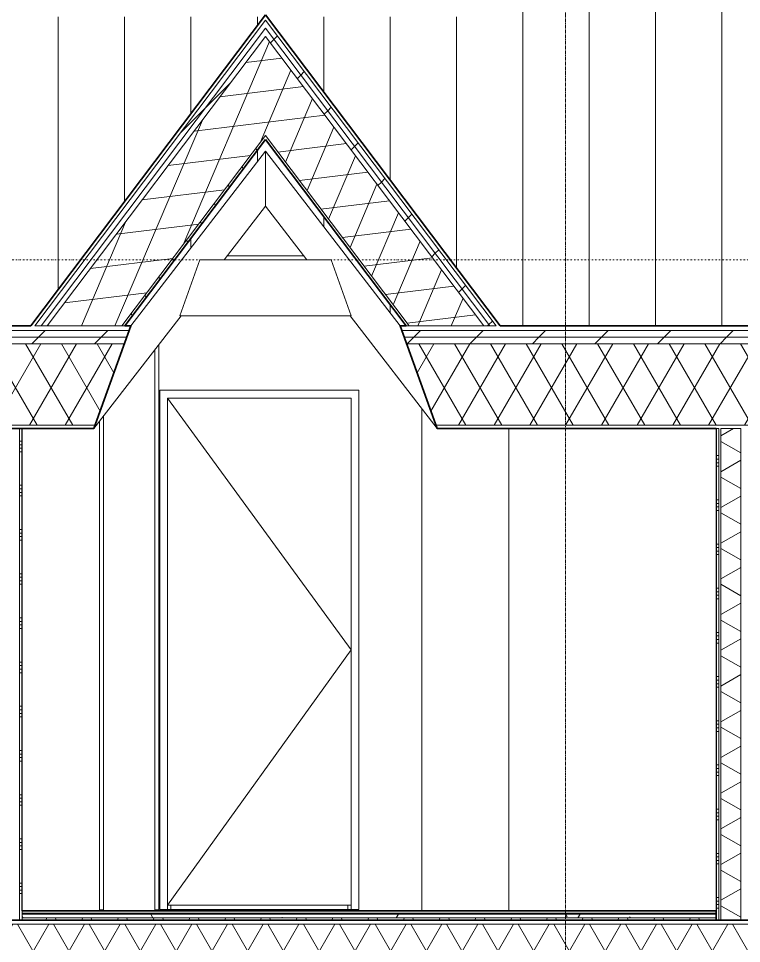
# Model space of a CAD drawing. Header units: millimetres. Extents: x -8591 to 211781, y -3000 to 31870.
# Drawn here: x 201492 to 204761, y 2995 to 7181 of the extents above; entities that cross this region are included whole.
import ezdxf

# ---------------------------------------------------------------- set-up
doc = ezdxf.new("R2010")
doc.units = ezdxf.units.MM
doc.linetypes.add('Dash dot', pattern=[15.875, 6.35, -4.7625, 0, -4.7625])
doc.linetypes.add('grid', pattern=[24, 15, -3, 3, -3])
for name, color, linetype, lineweight in [('A-DOOR', 31, 'Continuous', 9), ('A-FLOR', 192, 'Continuous', 9), ('A-FLOR-LEVL', 51, 'Continuous', 9), ('A-FLOR-MCUT', 51, 'Continuous', 9), ('A-FLOR-PATT', 8, 'Continuous', 9), ('A-ROOF', 132, 'Continuous', 9), ('A-ROOF-PATT', 132, 'Continuous', 35), ('A-WALL', 113, 'Continuous', 9), ('A-WALL-PATT', 111, 'Continuous', 25), ('I-FURN', 30, 'Continuous', 9), ('I-WALL', 2, 'Continuous', 9), ('S-GRID', 1, 'Continuous', 9)]:
    doc.layers.add(name, color=color, linetype=linetype, lineweight=lineweight)
pattern_1 = [(45, (202236.33, 2150), (-141.4214, 141.4214), [])]

# ---------------------------------------------------------------- blocks, each defined once
blk = doc.blocks.new('32_EA_binnenkozijn_hardhout_deurzonderbovenlicht - 900x2730-V44-D-D')
at = {"layer": 'A-DOOR'}
for p, q in [((-740.3, 5498), (-740.3, 3148)), ((159.7, 5498), (-740.3, 5498)), ((159.7, 3148), (159.7, 5498)), ((-705.3, 5463), (124.7, 4323)), ((124.7, 5463), (-705.3, 5463)), ((-705.3, 5463), (-705.3, 3168)), ((-705.3, 3148), (-705.3, 5463)), ((-705.3, 5463), (124.7, 5463)), ((124.7, 3168), (124.7, 5463)), ((124.7, 5463), (124.7, 3148)), ((124.7, 4323), (-705.3, 3168)), ((-705.3, 3148), (-740.3, 3148)), ((-705.3, 3168), (124.7, 3168)), ((-690.3, 3168), (-690.3, 3148)), ((109.7, 3168), (109.7, 3148)), ((124.7, 3148), (159.7, 3148))]:
    blk.add_line(p, q, dxfattribs=at)
blk = doc.blocks.new('73_EA_Standaard_kledingkast_IKEA - 600x900x2600-502647-D-D')
at = {"layer": 'I-FURN'}
for p, q in [((-744.8, 3147), (-744.8, 5706.1)), ((-762.8, 3142), (-762.8, 5682.7)), ((-744.8, 3147), (-762.8, 3147))]:
    blk.add_line(p, q, dxfattribs=at)
blk = doc.blocks.new('73_EA_Standaard_kledingkast_IKEA - 950x350x2600-502256-D-D')
at = {"layer": 'I-FURN'}
for p, q in [((-994.8, 3147), (-994.8, 5381.5)), ((-1012.8, 3142), (-1012.8, 5358.1)), ((-994.8, 3147), (-1012.8, 3147))]:
    blk.add_line(p, q, dxfattribs=at)

msp = doc.modelspace()

# ---------------------------------------------------------------- hatches: boundary and pattern name
at = {"layer": 'A-FLOR-PATT'}
h = msp.add_hatch(dxfattribs=at)
h.set_pattern_fill('FP_222', color=256, angle=90, style=0, pattern_type=2)
h.set_pattern_definition([(180, (202608.67, 3100), (-1e-14, -100), [])])
h.paths.add_polyline_path([(207359.6, 3082), (207365.2, 3082), (207365.2, 3100), (197852.2, 3100), (197852.2, 3082), (207251.7, 3082)])
h = msp.add_hatch(dxfattribs=at)
h.set_pattern_fill('FP_255', color=256, style=0, pattern_type=2)
h.set_pattern_definition([(0, (202236.33, 2150), (406.4, 101.6), [33.528, -271.272, 33.528, -271.272, -1625.6]), (0, (202236.33, 2150), (406.4, 101.6), [-609.6, 33.528, -576.072, 33.528, -271.272, -711.2]), (0, (202236.33, 2150), (406.4, 101.6), [-1524, 33.528, -169.672, 33.528, -474.472]), (120, (202388.73, 2200.8), (-291.1882, 301.1527), [33.528, -271.272, 33.528, -271.272, -1625.6]), (120, (202388.73, 2200.8), (-291.1882, 301.1527), [-609.6, 33.528, -576.072, 33.528, -271.272, -711.2]), (120, (202388.73, 2200.8), (-291.1882, 301.1527), [-1524, 33.528, -169.672, 33.528, -474.472]), (240, (202439.53, 2404), (-115.2118, -402.7527), [33.528, -271.272, 33.528, -271.272, -1625.6]), (240, (202439.53, 2404), (-115.2118, -402.7527), [-609.6, 33.528, -576.072, 33.528, -271.272, -711.2]), (240, (202439.53, 2404), (-115.2118, -402.7527), [-1524, 33.528, -169.672, 33.528, -474.472])])
h.paths.add_polyline_path([(201532.7, 3110), (204646.7, 3110), (204646.7, 3128), (201508.7, 3128), (201508.7, 3110)])
h.paths.add_polyline_path([(198187.7, 3110), (200596.7, 3110), (200596.7, 3128), (198108.7, 3128), (198108.7, 3110)])
h.paths.add_polyline_path([(200674.5, 3110), (201280.8, 3110), (201277.8, 3128), (200677.5, 3128), (200676.9, 3124.1)])
h.paths.add_polyline_path([(201358.7, 3110), (201376.7, 3110), (201376.7, 3128), (201358.7, 3127.9)])
h = msp.add_hatch(dxfattribs=at)
h.set_pattern_fill('FP_254', color=256, angle=-210, style=0, pattern_type=2)
h.set_pattern_definition([(240, (202608.67, 3142), (121.2436, -70), []), (300, (202608.67, 3142), (121.2436, 70), [])])
h.paths.add_polyline_path([(198108.7, 3100), (200596.7, 3100), (200596.7, 3110), (198108.7, 3110)])
h.paths.add_polyline_path([(204646.7, 3100), (204646.7, 3110), (201508.7, 3110), (201508.7, 3100), (204554.1, 3100)])
h.paths.add_polyline_path([(200672.9, 3100), (201282.5, 3100), (201280.8, 3110), (200674.5, 3110), (200674.2, 3107.9)])
h.paths.add_polyline_path([(201358.7, 3100), (201376.7, 3100), (201376.7, 3110), (201358.7, 3109.9)])
h = msp.add_hatch(dxfattribs=at)
h.set_pattern_fill('FP_221', color=256, angle=-210, style=0, pattern_type=2)
h.set_pattern_definition([(240, (202608.67, 3100), (121.2436, -70), []), (300, (202608.67, 3100), (121.2436, 70), [])])
h.paths.add_polyline_path([(197852.2, 2847), (207365.2, 2847), (207365.2, 3082), (197852.2, 3082), (197852.2, 3019.1)])
at = {"layer": 'A-ROOF-PATT', "lineweight": 9}
h = msp.add_hatch(dxfattribs=at)
h.set_pattern_fill('FP_245', color=256, style=0, pattern_type=2)
h.set_pattern_definition([(90, (202871.42, 3723.72), (-300, 2e-14), [])])
h.paths.add_polyline_path([(198452.2, 6087.8), (198452.2, 6056.8), (198460.7, 6059.1), (198461.1, 6057.6), (198450.7, 6054.8), (198450.8, 6098.8), (198452, 6089.3)])
h.paths.add_polyline_path([(200435.2, 6089.3), (200434.7, 6098.8), (200421.7, 6098.8), (200421.7, 6100.3), (200436.7, 6100.3), (200436.4, 6098.7)])
h.paths.add_polyline_path([(204766.1, 6087.8), (204766.1, 6056.8), (204774.7, 6059.1), (204775.1, 6057.6), (204764.6, 6054.8), (204764.8, 6098.6), (204765.9, 6089.3)])
h.paths.add_polyline_path([(206781.1, 6089.3), (206780.6, 6098.8), (206767.6, 6098.8), (206767.6, 6100.3), (206782.6, 6100.3), (206782.4, 6098.8)])
h.paths.add_polyline_path([(207933.6, 5789.4), (207933.6, 8569.4), (198263.1, 8569.4), (198262.2, 8378.3), (198257.2, 8361.9), (198244.4, 8348.3), (198228.6, 8342.1), (198225, 8341.2), (198208.3, 8342.2), (198190, 8351.1), (198178.6, 8365.1), (198174.2, 8382), (198174.2, 8569.4), (197283.8, 8569.4), (197283.8, 5789.4), (198462.7, 5789.4), (198461.7, 6083.8), (198460.2, 6083.8), (198460.2, 6087.8), (198452.2, 6087.8), (198452.2, 6089.3), (198514.2, 6089.3), (198514.2, 6087.8), (198531.7, 6087.8), (198531.7, 5998.8), (198593.7, 5998.8), (198615.7, 6020.8), (198615.7, 6072.5), (198667.3, 6072.5), (198683.7, 6088.8), (200203.7, 6088.8), (200220, 6072.5), (200271.7, 6072.5), (200272.4, 6020), (200293.7, 5998.8), (200355.7, 5998.8), (200355.7, 6087.8), (200373.2, 6087.8), (200373.2, 6089.3), (200435.2, 6089.3), (200435.2, 6087.8), (200427.2, 6087.7), (200426.2, 6083.8), (200425.7, 6083.8), (200424.7, 5789.4), (201547.4, 5789.4), (202601.7, 7188.6), (201558.6, 7188.6), (201558.6, 8215.2), (201608.6, 8215.2), (201608.6, 8232), (203608.6, 8232), (203608.6, 8215.2), (203658.6, 8215.2), (203658.6, 7188.6), (202615.6, 7188.6), (203669.9, 5789.4), (204776.6, 5789.4), (204775.6, 6083.8), (204774.1, 6083.8), (204774.1, 6087.8), (204766.1, 6087.8), (204766.1, 6089.3), (204828.1, 6089.3), (204828.1, 6087.8), (204861.6, 6087.8), (204861.6, 5998.8), (204923.7, 5998.8), (204945.7, 6020.8), (204945.7, 6072.5), (204997.3, 6072.5), (205013.7, 6088.8), (206533.7, 6088.8), (206550, 6072.5), (206601.7, 6072.5), (206602.4, 6020), (206623.7, 5998.8), (206685.6, 5998.8), (206685.6, 6087.8), (206719.1, 6087.8), (206719.1, 6089.3), (206781.1, 6089.3), (206781.1, 6087.8), (206773.1, 6087.8), (206772.2, 6083.8), (206771.6, 6083.8), (206770.6, 5789.4), (207143.8, 5789.4)])
h.paths.add_polyline_path([(204823.6, 5789.4), (204945.7, 5789.4), (204945.7, 5840.8), (204823.6, 5840.8), (204823.6, 6087.8), (204801.6, 6087.8), (204801.6, 5789.4)])
h.paths.add_polyline_path([(206712.2, 5789.4), (206745.6, 5789.4), (206745.6, 6087.8), (206723.6, 6087.8), (206723.6, 5840.8), (206601.7, 5840.8), (206601.7, 5789.4)])
h.paths.add_polyline_path([(203244.2, 5789.4), (202608.6, 6632.8), (201973.1, 5789.4), (201999.3, 5789.4), (202608.7, 6580.6), (203218, 5789.4)])
h.paths.add_polyline_path([(200393.7, 5789.4), (200415.7, 5789.4), (200415.7, 6087.8), (200393.7, 6087.8), (200393.7, 5840.8), (200271.7, 5840.8), (200271.7, 5789.4)])
h.paths.add_polyline_path([(198511.4, 5789.4), (198615.7, 5789.4), (198615.7, 5840.8), (198493.7, 5840.8), (198493.7, 6087.8), (198471.7, 6087.8), (198471.7, 5789.4)])
h.paths.add_polyline_path([(200436.7, 6054.8), (200426.2, 6057.6), (200426.6, 6059.1), (200435.2, 6057.6), (200435.3, 6089.3), (200436.7, 6098.8), (200436.7, 6057.6)])
h.paths.add_polyline_path([(206782.6, 6054.8), (206772.2, 6057.6), (206772.6, 6059.1), (206781.1, 6057.6), (206781.3, 6089.3), (206782.6, 6098.8), (206782.6, 6057.6)])
h.paths.add_polyline_path([(198460.2, 6087.8), (198460.2, 6088), (198452.2, 6089.3)])
h.paths.add_polyline_path([(200425.7, 6087.8), (200427.2, 6087.8), (200427.2, 6088)])
h.paths.add_polyline_path([(198452.2, 6089.3), (198450.7, 6100.3), (198465.7, 6100.3), (198465.7, 6098.8), (198452.2, 6098.8)])
h.paths.add_polyline_path([(204766.1, 6089.3), (204764.6, 6100.3), (204779.6, 6100.3), (204779.6, 6098.8), (204766.1, 6098.8)])
h = msp.add_hatch(dxfattribs=at)
h.set_pattern_fill('FP_243', color=256, style=0, pattern_type=2)
h.set_pattern_definition(pattern_1)
h.paths.add_polyline_path([(201566.2, 5789.4), (201593.7, 5789.4), (202608.6, 7136.3), (203623.6, 5789.4), (203651.1, 5789.4), (202608.6, 7172.9), (201640.6, 5888.3)])
h = msp.add_hatch(dxfattribs=at)
h.set_pattern_fill('FP_243', color=256, style=0, pattern_type=2)
h.set_pattern_definition(pattern_1)
h.paths.add_polyline_path([(203623.6, 5789.4), (202608.6, 7136.3), (201593.7, 5789.4), (201621.3, 5789.4), (202608.6, 7099.7), (203596, 5789.4)])
h = msp.add_hatch(dxfattribs=at)
h.set_pattern_fill('FP_249', color=256, angle=-210, style=0, pattern_type=2)
h.set_pattern_definition([(187, (203139.27, 6493.61), (17.062, -138.956), []), (247, (203139.27, 6493.61), (128.871, -54.702), [])])
h.paths.add_polyline_path([(203257.9, 5789.4), (203596, 5789.4), (202608.6, 7099.7), (201621.3, 5789.4), (201959.3, 5789.4), (202608.6, 6651.1), (203084.2, 6020)])
h = msp.add_hatch(dxfattribs=at)
h.set_pattern_fill('FP_250', color=256, angle=90, style=0, pattern_type=2)
h.set_pattern_definition([(127, (203139.27, 6493.61), (-79.8636, -60.1815), [])])
h.paths.add_polyline_path([(203257.9, 5789.4), (202608.6, 6651.1), (201959.3, 5789.4), (201973.1, 5789.4), (202608.6, 6632.8), (203244.2, 5789.4)])
h = msp.add_hatch(dxfattribs=at)
h.set_pattern_fill('FP_243', color=256, style=0, pattern_type=2)
h.set_pattern_definition(pattern_1)
h.paths.add_polyline_path([(207933.6, 5738.8), (207933.6, 5768.9), (206601.7, 5768.9), (206601.7, 5738.8), (207143.8, 5738.8)])
h.paths.add_polyline_path([(204945.7, 5738.8), (204945.7, 5768.9), (203225.3, 5768.9), (203236.1, 5738.8), (204554.1, 5738.8)])
h.paths.add_polyline_path([(201981.2, 5738.8), (201992, 5768.9), (200271.7, 5768.9), (200271.7, 5738.8), (201964.4, 5738.8)])
h.paths.add_polyline_path([(198615.7, 5738.8), (198615.7, 5768.9), (197283.8, 5768.9), (197283.8, 5738.8), (198511.4, 5738.8)])
h = msp.add_hatch(dxfattribs=at)
h.set_pattern_fill('FP_243', color=256, style=0, pattern_type=2)
h.set_pattern_definition(pattern_1)
h.paths.add_polyline_path([(207933.6, 5708.8), (207933.6, 5738.8), (206601.7, 5738.8), (206601.7, 5708.8), (207143.8, 5708.8)])
h.paths.add_polyline_path([(204945.7, 5708.8), (204945.7, 5738.8), (203236.1, 5738.8), (203246.9, 5708.8), (204554.1, 5708.8)])
h.paths.add_polyline_path([(201748.6, 5708.8), (201970.4, 5708.8), (201981.2, 5738.8), (200271.7, 5738.8), (200271.7, 5708.8), (201640.6, 5708.8)])
h.paths.add_polyline_path([(198511.4, 5708.8), (198615.7, 5708.8), (198615.7, 5738.8), (197283.8, 5738.8), (197283.8, 5708.8), (197648.2, 5708.8)])
h = msp.add_hatch(dxfattribs=at)
h.set_pattern_fill('FP_244', color=256, angle=-210, style=0, pattern_type=2)
h.set_pattern_definition([(240, (202608.67, 5789.44), (121.2436, -70), []), (300, (202608.67, 5789.44), (121.2436, 70), [])])
h.paths.add_polyline_path([(207933.6, 5339.6), (207933.6, 5708.8), (206601.7, 5708.8), (206601.7, 5339.6), (207143.8, 5339.6)])
h.paths.add_polyline_path([(204945.7, 5339.6), (204945.7, 5708.8), (203246.9, 5708.8), (203379.1, 5339.6), (204769.9, 5339.6)])
h.paths.add_polyline_path([(200669.5, 5339.6), (201838.2, 5339.6), (201970.4, 5708.8), (200271.7, 5708.8), (200271.7, 5339.6), (200453.7, 5339.6)])
h.paths.add_polyline_path([(198511.4, 5339.6), (198615.7, 5339.6), (198615.7, 5708.8), (197283.8, 5708.8), (197283.8, 5339.6), (197648.2, 5339.6)])
at = {"layer": 'A-WALL-PATT', "lineweight": 9}
h = msp.add_hatch(dxfattribs=at)
h.set_pattern_fill('FP_251', color=256, angle=-180, style=0, pattern_type=2)
h.set_pattern_definition([(360, (201376.66, 4467.9), (4e-13, 200), []), (360, (201376.66, 4451.9), (4e-13, 200), []), (360, (201376.66, 4435.9), (4e-13, 200), []), (360, (201376.66, 4419.9), (4e-13, 200), [])])
h.paths.add_polyline_path([(201508.7, 3100), (201508.7, 5324.5), (201496.2, 5324.5), (201496.2, 3100)])
h = msp.add_hatch(dxfattribs=at)
h.set_pattern_fill('FP_237', color=256, angle=-180, style=0, pattern_type=2)
h.set_pattern_definition([(0, (204646.66, 5602.26), (0, 200), []), (0, (204646.66, 5586.26), (0, 200), []), (0, (204646.66, 5570.26), (0, 200), []), (0, (204646.66, 5554.26), (0, 200), [])])
h.paths.add_polyline_path([(204646.7, 3100), (204659.2, 3100), (204659.2, 5324.5), (204646.7, 5324.5), (204646.7, 3144.1)])
h = msp.add_hatch(dxfattribs=at)
h.set_pattern_fill('FP_238', color=256, angle=-210, style=0, pattern_type=2)
h.set_pattern_definition([(330, (204646.66, 5602.26), (70, 121.2436), []), (30, (204646.66, 5602.26), (-70, 121.2436), [])])
h.paths.add_polyline_path([(204668.2, 3100), (204757.2, 3100), (204757.2, 5324.5), (204668.2, 5324.5), (204668.2, 3144.1)])

# ---------------------------------------------------------------- linework, layer by layer
at = {"layer": 'A-FLOR'}
for p, q in [((202312.2, 6088.8), (202221.6, 5835.8)), ((202312.2, 6088.8), (202905.1, 6088.8)), ((202995.7, 5835.8), (202905.1, 6088.8)), ((202995.7, 5835.8), (202221.6, 5835.8))]:
    msp.add_line(p, q, dxfattribs=at)
at = {"layer": 'A-FLOR', "lineweight": 35}
for p, q in [((204646.7, 3142), (201508.7, 3142)), ((204646.7, 3100), (204646.7, 3142)), ((201358.7, 3100), (207365.2, 3100))]:
    msp.add_line(p, q, dxfattribs=at)
at = {"layer": 'A-FLOR-LEVL', "linetype": 'Dash dot'}
for p, q in [((195329.3, 6088.8), (211781, 6088.8)), ((195329.3, 3100), (211781, 3100))]:
    msp.add_line(p, q, dxfattribs=at)
at = {"layer": 'A-FLOR-MCUT'}
for p, q in [((204646.7, 3132), (201508.7, 3132)), ((204646.7, 3128), (201508.7, 3128)), ((204646.7, 3110), (201508.7, 3110)), ((207365.2, 3082), (197852.2, 3082))]:
    msp.add_line(p, q, dxfattribs=at)
at = {"layer": 'A-ROOF', "lineweight": 35}
for p, q in [((202608.6, 7197.8), (201547.4, 5789.4)), ((203669.9, 5789.4), (202608.6, 7197.8)), ((201973.1, 5789.4), (202608.6, 6632.8)), ((202608.6, 6632.8), (203244.2, 5789.4)), ((201547.4, 5789.4), (200271.7, 5789.4)), ((201832.8, 5324.5), (201999.3, 5789.4)), ((201999.3, 5789.4), (201973.1, 5789.4)), ((203244.2, 5789.4), (203218, 5789.4)), ((203218, 5789.4), (203384.5, 5324.5)), ((204945.7, 5789.4), (203669.9, 5789.4)), ((200271.7, 5324.5), (201832.8, 5324.5)), ((203384.5, 5324.5), (204646.7, 5324.5))]:
    msp.add_line(p, q, dxfattribs=at)
at = {"layer": 'A-ROOF'}
for p, q in [((201566.2, 5789.4), (202608.6, 7172.9)), ((202608.6, 7172.9), (203651.1, 5789.4)), ((201593.7, 5789.4), (202608.6, 7136.3)), ((202608.6, 7136.3), (203623.6, 5789.4)), ((201621.3, 5789.4), (202608.6, 7099.7)), ((202608.6, 7099.7), (203596, 5789.4)), ((201959.3, 5789.4), (202608.6, 6651.1)), ((202608.6, 6651.1), (203257.9, 5789.4)), ((201999.3, 5789.4), (202608.7, 6580.6)), ((202608.7, 6331.9), (202608.7, 6580.6)), ((202608.7, 6580.6), (203218, 5789.4)), ((202608.7, 6331.9), (202421.4, 6088.8)), ((202795.9, 6088.8), (202608.7, 6331.9)), ((202226.5, 5835.8), (201832.8, 5324.5)), ((203384.5, 5324.5), (202990.8, 5835.8)), ((201566.2, 5789.4), (201973.1, 5789.4)), ((203244.2, 5789.4), (203651.1, 5789.4)), ((200271.7, 5768.9), (201992, 5768.9)), ((200271.7, 5738.8), (201981.2, 5738.8)), ((203225.3, 5768.9), (204945.7, 5768.9)), ((203236.1, 5738.8), (204945.7, 5738.8)), ((200271.7, 5708.8), (201970.4, 5708.8)), ((203246.9, 5708.8), (204945.7, 5708.8)), ((200271.7, 5339.6), (201838.2, 5339.6)), ((203379.1, 5339.6), (204945.7, 5339.6))]:
    msp.add_line(p, q, dxfattribs=at)
at = {"layer": 'A-WALL'}
for p, q in [((201496.2, 3100), (201496.2, 5324.5)), ((204659.2, 5324.5), (204646.7, 5324.5)), ((204659.2, 3100), (204659.2, 5324.5)), ((204757.2, 5324.5), (204668.2, 5324.5)), ((204668.2, 3100), (204668.2, 5324.5)), ((204757.2, 3100), (204757.2, 5324.5)), ((201508.7, 3100), (201508.7, 3142))]:
    msp.add_line(p, q, dxfattribs=at)
at = {"layer": 'I-WALL'}
for p, q in [((202782.6, 6106.1), (202434.7, 6106.1)), ((203314.7, 3142), (203314.7, 5415.3)), ((203708.7, 5324.5), (203708.7, 3142)), ((202996.2, 3148), (202166.2, 3148))]:
    msp.add_line(p, q, dxfattribs=at)
at = {"layer": 'I-WALL', "lineweight": 25}
for p, q in [((201508.7, 3142), (201508.7, 5324.5)), ((204646.7, 5324.5), (204646.7, 3142))]:
    msp.add_line(p, q, dxfattribs=at)
at = {"layer": 'S-GRID', "linetype": 'grid'}
msp.add_line((203965.1, -1885.9), (203965.1, 10087.6), dxfattribs=at)

# ---------------------------------------------------------------- block references
at = {"layer": 'A-DOOR'}
msp.add_blockref('32_EA_binnenkozijn_hardhout_deurzonderbovenlicht - 900x2730-V44-D-D', (202871.4, 0), dxfattribs=at)
at = {"layer": 'I-FURN'}
for name in ['73_EA_Standaard_kledingkast_IKEA - 600x900x2600-502647-D-D', '73_EA_Standaard_kledingkast_IKEA - 950x350x2600-502256-D-D']:
    msp.add_blockref(name, (202871.4, 0), dxfattribs=at)

doc.saveas('drawing.dxf')
